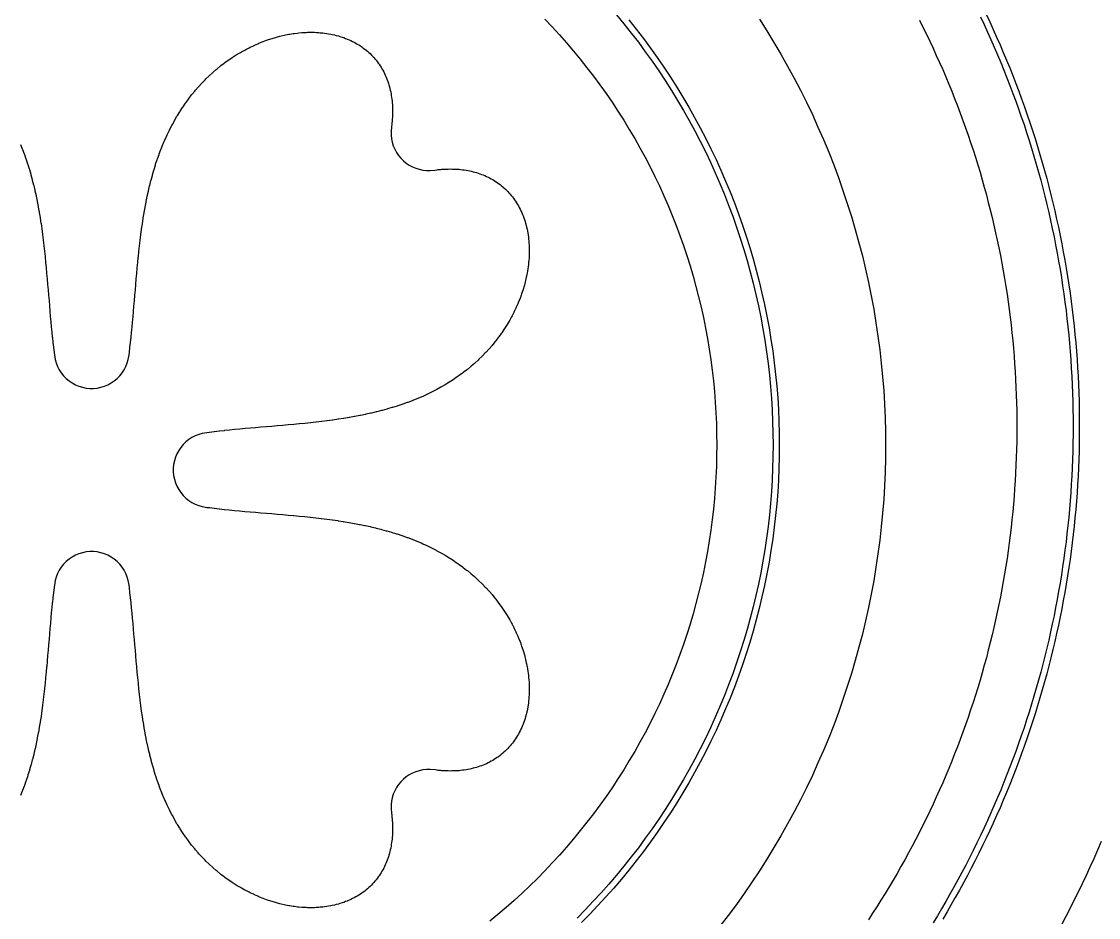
# Model space of a CAD drawing. Header units: metres. Extents: x 10 to 1210, y 10 to 2773.
# Drawn here: x 443.8 to 616.1, y 1303.5 to 1446.7 of the extents above; entities that cross this region are included whole.
import ezdxf

# ---------------------------------------------------------------- set-up
doc = ezdxf.new("R2010")
doc.units = ezdxf.units.M
for name, color, linetype in [('ACIKLIK', 5, 'Continuous'), ('CAM_SABLON', 4, 'Continuous'), ('DIS_KENAR_V91_Z3', 1, 'Continuous'), ('LAMBA_T4_Z4', 3, 'Continuous')]:
    doc.layers.add(name, color=color, linetype=linetype)

msp = doc.modelspace()

# ---------------------------------------------------------------- linework, layer by layer
at = {"layer": 'ACIKLIK'}
for points in [[(527.49, 1447.08), (528.67, 1445.84), (529.83, 1444.57), (530.96, 1443.29), (532.07, 1441.99), (533.16, 1440.67), (534.22, 1439.33), (535.27, 1437.98), (536.28, 1436.6), (537.28, 1435.21), (538.24, 1433.8), (539.19, 1432.37), (540.11, 1430.93), (541, 1429.47), (541.87, 1428), (542.71, 1426.51), (543.53, 1425.01), (544.32, 1423.49), (545.08, 1421.96), (545.82, 1420.42), (546.53, 1418.86), (547.21, 1417.29), (547.86, 1415.71), (548.49, 1414.12), (549.09, 1412.52), (549.66, 1410.91), (550.2, 1409.28), (550.72, 1407.65), (551.2, 1406.01), (551.66, 1404.36), (552.09, 1402.71), (552.49, 1401.04), (552.86, 1399.38), (553.2, 1397.7), (553.51, 1396.02), (553.79, 1394.33), (554.05, 1392.64), (554.27, 1390.94), (554.46, 1389.24), (554.63, 1387.54), (554.76, 1385.84), (554.86, 1384.13), (554.94, 1382.42), (554.98, 1380.71), (555, 1379), (555, 1379), (554.98, 1377.29), (554.94, 1375.58), (554.86, 1373.87), (554.76, 1372.16), (554.63, 1370.46), (554.46, 1368.76), (554.27, 1367.06), (554.05, 1365.36), (553.79, 1363.67), (553.51, 1361.98), (553.2, 1360.3), (552.86, 1358.62), (552.49, 1356.96), (552.09, 1355.29), (551.66, 1353.64), (551.2, 1351.99), (550.72, 1350.35), (550.2, 1348.72), (549.66, 1347.09), (549.09, 1345.48), (548.49, 1343.88), (547.86, 1342.29), (547.21, 1340.71), (546.53, 1339.14), (545.82, 1337.58), (545.08, 1336.04), (544.32, 1334.51), (543.53, 1332.99), (542.71, 1331.49), (541.87, 1330), (541, 1328.53), (540.11, 1327.07), (539.19, 1325.63), (538.24, 1324.2), (537.28, 1322.79), (536.28, 1321.4), (535.27, 1320.02), (534.22, 1318.67), (533.16, 1317.33), (532.07, 1316.01), (530.96, 1314.71), (529.83, 1313.43), (528.67, 1312.16), (527.49, 1310.92), (526.3, 1309.7), (525.08, 1308.51), (523.84, 1307.33), (522.57, 1306.17), (521.29, 1305.04), (519.99, 1303.93), (518.67, 1302.84)], [(587.41, 1446.92), (587.98, 1445.81), (588.53, 1444.69), (589.07, 1443.56), (589.6, 1442.43), (590.12, 1441.3), (590.64, 1440.16), (591.14, 1439.02), (591.63, 1437.87), (592.11, 1436.72), (592.59, 1435.57), (593.05, 1434.41), (593.5, 1433.25), (593.94, 1432.08), (594.38, 1430.91), (594.8, 1429.73), (595.21, 1428.56), (595.61, 1427.37), (596, 1426.19), (596.38, 1425), (596.75, 1423.81), (597.11, 1422.61), (597.46, 1421.42), (597.8, 1420.22), (598.13, 1419.01), (598.44, 1417.8), (598.75, 1416.59), (599.05, 1415.38), (599.33, 1414.17), (599.61, 1412.95), (599.87, 1411.73), (600.13, 1410.51), (600.37, 1409.29), (600.61, 1408.06), (600.83, 1406.83), (601.04, 1405.6), (601.24, 1404.37), (601.43, 1403.14), (601.61, 1401.9), (601.78, 1400.67), (601.93, 1399.43), (602.08, 1398.19), (602.22, 1396.95), (602.34, 1395.71), (602.46, 1394.46), (602.56, 1393.22), (602.65, 1391.98), (602.73, 1390.73), (602.8, 1389.48), (602.86, 1388.24), (602.91, 1386.99), (602.95, 1385.74), (602.98, 1384.5), (602.99, 1383.25), (603, 1382), (603, 1382), (602.99, 1380.75), (602.98, 1379.5), (602.95, 1378.26), (602.91, 1377.01), (602.86, 1375.76), (602.8, 1374.52), (602.73, 1373.27), (602.65, 1372.02), (602.56, 1370.78), (602.46, 1369.54), (602.34, 1368.29), (602.22, 1367.05), (602.08, 1365.81), (601.93, 1364.57), (601.78, 1363.33), (601.61, 1362.1), (601.43, 1360.86), (601.24, 1359.63), (601.04, 1358.4), (600.83, 1357.17), (600.61, 1355.94), (600.37, 1354.71), (600.13, 1353.49), (599.87, 1352.27), (599.61, 1351.05), (599.33, 1349.83), (599.05, 1348.62), (598.75, 1347.41), (598.44, 1346.2), (598.13, 1344.99), (597.8, 1343.78), (597.46, 1342.58), (597.11, 1341.39), (596.75, 1340.19), (596.38, 1339), (596, 1337.81), (595.61, 1336.63), (595.21, 1335.44), (594.8, 1334.27), (594.38, 1333.09), (593.94, 1331.92), (593.5, 1330.75), (593.05, 1329.59), (592.59, 1328.43), (592.11, 1327.28), (591.63, 1326.13), (591.14, 1324.98), (590.64, 1323.84), (590.12, 1322.7), (589.6, 1321.57), (589.07, 1320.44), (588.53, 1319.31), (587.98, 1318.19), (587.41, 1317.08), (586.84, 1315.97), (586.26, 1314.87), (585.67, 1313.77), (585.07, 1312.67), (584.46, 1311.58), (583.84, 1310.5), (583.21, 1309.42), (582.57, 1308.35), (581.93, 1307.28), (581.27, 1306.22), (580.6, 1305.17), (579.93, 1304.12), (579.25, 1303.07)]]:
    msp.add_lwpolyline(points, dxfattribs=at)
at = {"layer": 'CAM_SABLON'}
for points in [[(538.97, 1447.78), (540.15, 1446.34), (541.32, 1444.88), (542.45, 1443.39), (543.56, 1441.89), (544.65, 1440.37), (545.71, 1438.83), (546.74, 1437.28), (547.74, 1435.7), (548.72, 1434.11), (549.66, 1432.5), (550.58, 1430.87), (551.47, 1429.23), (552.34, 1427.58), (553.17, 1425.91), (553.97, 1424.22), (554.75, 1422.52), (555.49, 1420.81), (556.21, 1419.08), (556.89, 1417.35), (557.55, 1415.6), (558.17, 1413.84), (558.76, 1412.06), (559.32, 1410.28), (559.85, 1408.49), (560.35, 1406.69), (560.82, 1404.89), (561.26, 1403.07), (561.66, 1401.25), (562.03, 1399.42), (562.37, 1397.58), (562.68, 1395.74), (562.96, 1393.89), (563.2, 1392.04), (563.41, 1390.18), (563.59, 1388.33), (563.74, 1386.46), (563.85, 1384.6), (563.93, 1382.73), (563.98, 1380.87), (564, 1379), (564, 1379), (563.98, 1377.13), (563.93, 1375.27), (563.85, 1373.4), (563.74, 1371.54), (563.59, 1369.67), (563.41, 1367.82), (563.2, 1365.96), (562.96, 1364.11), (562.68, 1362.26), (562.37, 1360.42), (562.03, 1358.58), (561.66, 1356.75), (561.26, 1354.93), (560.82, 1353.11), (560.35, 1351.31), (559.85, 1349.51), (559.32, 1347.72), (558.76, 1345.94), (558.17, 1344.16), (557.55, 1342.4), (556.89, 1340.65), (556.21, 1338.92), (555.49, 1337.19), (554.75, 1335.48), (553.97, 1333.78), (553.17, 1332.09), (552.34, 1330.42), (551.47, 1328.77), (550.58, 1327.13), (549.66, 1325.5), (548.72, 1323.89), (547.74, 1322.3), (546.74, 1320.72), (545.71, 1319.17), (544.65, 1317.63), (543.56, 1316.11), (542.45, 1314.61), (541.32, 1313.12), (540.15, 1311.66), (538.97, 1310.22), (537.75, 1308.8), (536.52, 1307.4), (535.25, 1306.03), (533.97, 1304.67), (532.66, 1303.34)], [(597.19, 1447.44), (597.76, 1446.24), (598.31, 1445.03), (598.86, 1443.82), (599.39, 1442.61), (599.92, 1441.39), (600.43, 1440.17), (600.93, 1438.94), (601.42, 1437.71), (601.9, 1436.47), (602.37, 1435.23), (602.83, 1433.99), (603.28, 1432.74), (603.72, 1431.49), (604.15, 1430.23), (604.56, 1428.97), (604.96, 1427.71), (605.36, 1426.44), (605.74, 1425.17), (606.11, 1423.9), (606.47, 1422.62), (606.82, 1421.34), (607.16, 1420.06), (607.48, 1418.77), (607.8, 1417.48), (608.1, 1416.19), (608.4, 1414.9), (608.68, 1413.6), (608.95, 1412.3), (609.21, 1411), (609.45, 1409.7), (609.69, 1408.39), (609.92, 1407.09), (610.13, 1405.78), (610.33, 1404.47), (610.52, 1403.15), (610.7, 1401.84), (610.87, 1400.52), (611.02, 1399.21), (611.17, 1397.89), (611.3, 1396.57), (611.42, 1395.25), (611.53, 1393.93), (611.63, 1392.6), (611.72, 1391.28), (611.79, 1389.96), (611.86, 1388.63), (611.91, 1387.3), (611.95, 1385.98), (611.98, 1384.65), (611.99, 1383.33), (612, 1382), (612, 1382), (611.99, 1380.67), (611.98, 1379.35), (611.95, 1378.02), (611.91, 1376.7), (611.86, 1375.37), (611.79, 1374.04), (611.72, 1372.72), (611.63, 1371.4), (611.53, 1370.07), (611.42, 1368.75), (611.3, 1367.43), (611.17, 1366.11), (611.02, 1364.79), (610.87, 1363.48), (610.7, 1362.16), (610.52, 1360.85), (610.33, 1359.53), (610.13, 1358.22), (609.92, 1356.91), (609.69, 1355.61), (609.45, 1354.3), (609.21, 1353), (608.95, 1351.7), (608.68, 1350.4), (608.4, 1349.1), (608.1, 1347.81), (607.8, 1346.52), (607.48, 1345.23), (607.16, 1343.94), (606.82, 1342.66), (606.47, 1341.38), (606.11, 1340.1), (605.74, 1338.83), (605.36, 1337.56), (604.96, 1336.29), (604.56, 1335.03), (604.15, 1333.77), (603.72, 1332.51), (603.28, 1331.26), (602.83, 1330.01), (602.37, 1328.77), (601.9, 1327.53), (601.42, 1326.29), (600.93, 1325.06), (600.43, 1323.83), (599.92, 1322.61), (599.39, 1321.39), (598.86, 1320.18), (598.31, 1318.97), (597.76, 1317.76), (597.19, 1316.56), (596.62, 1315.37), (596.03, 1314.18), (595.43, 1312.99), (594.83, 1311.81), (594.21, 1310.64), (593.58, 1309.47), (592.94, 1308.31), (592.29, 1307.15), (591.64, 1306), (590.97, 1304.85), (590.29, 1303.71), (589.6, 1302.58)]]:
    msp.add_lwpolyline(points, dxfattribs=at)
at = {"layer": 'DIS_KENAR_V91_Z3'}
for points in [[(561.83, 1447.08), (563.01, 1445.24), (564.15, 1443.38), (565.25, 1441.5), (566.33, 1439.6), (567.37, 1437.68), (568.38, 1435.75), (569.35, 1433.8), (570.29, 1431.83), (571.19, 1429.84), (572.06, 1427.84), (572.9, 1425.83), (573.7, 1423.8), (574.46, 1421.75), (575.19, 1419.7), (575.88, 1417.63), (576.54, 1415.55), (577.16, 1413.45), (577.74, 1411.35), (578.29, 1409.24), (578.8, 1407.12), (579.27, 1404.99), (579.7, 1402.85), (580.1, 1400.71), (580.46, 1398.55), (580.78, 1396.4), (581.07, 1394.23), (581.32, 1392.07), (581.52, 1389.89), (581.7, 1387.72), (581.83, 1385.54), (581.92, 1383.36), (581.98, 1381.18), (582, 1379), (582, 1379), (581.98, 1376.82), (581.92, 1374.64), (581.83, 1372.46), (581.7, 1370.28), (581.52, 1368.11), (581.32, 1365.93), (581.07, 1363.77), (580.78, 1361.6), (580.46, 1359.45), (580.1, 1357.29), (579.7, 1355.15), (579.27, 1353.01), (578.8, 1350.88), (578.29, 1348.76), (577.74, 1346.65), (577.16, 1344.55), (576.54, 1342.45), (575.88, 1340.37), (575.19, 1338.3), (574.46, 1336.25), (573.7, 1334.2), (572.9, 1332.17), (572.06, 1330.16), (571.19, 1328.16), (570.29, 1326.17), (569.35, 1324.2), (568.38, 1322.25), (567.37, 1320.32), (566.33, 1318.4), (565.25, 1316.5), (564.15, 1314.62), (563.01, 1312.76), (561.83, 1310.92), (560.63, 1309.1), (559.39, 1307.3), (558.13, 1305.53), (556.83, 1303.77), (555.5, 1302.04)], [(443.61, 1427.04), (443.88, 1426.37), (443.93, 1426.25), (444.19, 1425.56), (444.23, 1425.45), (444.48, 1424.75), (444.52, 1424.64), (444.74, 1423.97), (444.77, 1423.87), (445, 1423.14), (445.03, 1423.03), (445.24, 1422.3), (445.27, 1422.2), (445.48, 1421.45), (445.5, 1421.35), (445.69, 1420.6), (445.72, 1420.5), (445.9, 1419.74), (445.92, 1419.65), (446.09, 1418.87), (446.11, 1418.79), (446.27, 1418), (446.29, 1417.92), (446.44, 1417.12), (446.45, 1417.05), (446.6, 1416.24), (446.61, 1416.17), (446.74, 1415.36), (446.75, 1415.29), (446.88, 1414.47), (446.89, 1414.41), (447.01, 1413.58), (447.02, 1413.53), (447.13, 1412.69), (447.14, 1412.64), (447.24, 1411.8), (447.25, 1411.76), (447.35, 1410.91), (447.35, 1410.87), (447.45, 1410.02), (447.45, 1409.98), (447.54, 1409.13), (447.54, 1409.09), (447.63, 1408.24), (447.63, 1408.21), (447.71, 1407.35), (447.71, 1407.32), (447.79, 1406.46), (447.79, 1406.44), (447.87, 1405.57), (447.87, 1405.56), (447.95, 1404.69), (447.95, 1404.68), (448.02, 1403.82), (448.09, 1402.94), (448.17, 1402.08), (448.24, 1401.23), (448.31, 1400.38), (448.38, 1399.54), (448.46, 1398.7), (448.54, 1397.87), (448.62, 1397.05), (448.7, 1396.23), (448.71, 1396.19), (448.79, 1395.43), (448.8, 1395.38), (448.88, 1394.64), (448.89, 1394.58), (448.98, 1393.85), (448.98, 1393.79), (449.03, 1393.43), (449.16, 1392.69), (449.32, 1392.12), (449.54, 1391.56), (449.82, 1391.03), (450.14, 1390.53), (450.51, 1390.07), (450.93, 1389.64), (451.39, 1389.26), (451.88, 1388.92), (452.4, 1388.64), (452.95, 1388.41), (453.52, 1388.23), (454.11, 1388.11), (454.7, 1388.05), (455.3, 1388.05), (455.89, 1388.11), (456.48, 1388.23), (457.05, 1388.41), (457.6, 1388.64), (458.12, 1388.92), (458.61, 1389.26), (459.07, 1389.64), (459.49, 1390.07), (459.86, 1390.53), (460.18, 1391.03), (460.46, 1391.56), (460.68, 1392.12), (460.84, 1392.69), (460.97, 1393.43), (461.02, 1393.79), (461.02, 1393.85), (461.11, 1394.58), (461.12, 1394.64), (461.2, 1395.38), (461.21, 1395.43), (461.29, 1396.19), (461.3, 1396.23), (461.38, 1397), (461.46, 1397.83), (461.54, 1398.66), (461.61, 1399.5), (461.69, 1400.35), (461.76, 1401.21), (461.83, 1402.07), (461.91, 1402.94), (461.98, 1403.81), (462.05, 1404.68), (462.05, 1404.68), (462.13, 1405.55), (462.13, 1405.56), (462.2, 1406.42), (462.21, 1406.44), (462.28, 1407.3), (462.29, 1407.32), (462.37, 1408.18), (462.37, 1408.21), (462.45, 1409.06), (462.46, 1409.1), (462.55, 1409.95), (462.55, 1409.98), (462.64, 1410.83), (462.65, 1410.87), (462.75, 1411.71), (462.75, 1411.76), (462.86, 1412.6), (462.86, 1412.65), (462.98, 1413.48), (462.98, 1413.53), (463.1, 1414.36), (463.11, 1414.42), (463.24, 1415.23), (463.25, 1415.3), (463.38, 1416.11), (463.39, 1416.18), (463.53, 1416.98), (463.55, 1417.05), (463.7, 1417.85), (463.71, 1417.93), (463.87, 1418.71), (463.89, 1418.79), (464.06, 1419.57), (464.08, 1419.66), (464.26, 1420.42), (464.28, 1420.51), (464.47, 1421.27), (464.5, 1421.36), (464.7, 1422.11), (464.73, 1422.21), (464.94, 1422.94), (464.97, 1423.05), (465.2, 1423.77), (465.23, 1423.88), (465.48, 1424.63), (465.52, 1424.75), (465.77, 1425.45), (465.81, 1425.56), (466.07, 1426.25), (466.12, 1426.37), (466.39, 1427.04), (466.44, 1427.16), (466.72, 1427.82), (466.78, 1427.95), (467.07, 1428.59), (467.13, 1428.72), (467.44, 1429.35), (467.51, 1429.48), (467.83, 1430.1), (467.9, 1430.23), (468.23, 1430.84), (468.3, 1430.97), (468.64, 1431.56), (468.72, 1431.69), (469.08, 1432.27), (469.16, 1432.4), (469.53, 1432.97), (469.62, 1433.1), (470, 1433.65), (470.09, 1433.78), (470.48, 1434.31), (470.58, 1434.45), (470.99, 1434.97), (471.09, 1435.1), (471.5, 1435.6), (471.61, 1435.73), (472.04, 1436.22), (472.15, 1436.35), (472.59, 1436.82), (472.7, 1436.94), (473.15, 1437.4), (473.27, 1437.53), (473.73, 1437.97), (473.85, 1438.09), (474.32, 1438.52), (474.45, 1438.63), (474.93, 1439.04), (475.06, 1439.16), (475.54, 1439.55), (475.68, 1439.66), (476.18, 1440.04), (476.32, 1440.14), (476.82, 1440.51), (476.96, 1440.61), (477.47, 1440.95), (477.62, 1441.05), (478.13, 1441.38), (478.29, 1441.47), (478.8, 1441.78), (478.96, 1441.87), (479.48, 1442.16), (479.64, 1442.25), (480.17, 1442.52), (480.34, 1442.6), (480.87, 1442.85), (481.03, 1442.93), (481.56, 1443.17), (481.73, 1443.24), (482.27, 1443.45), (482.44, 1443.52), (482.97, 1443.72), (483.15, 1443.78), (483.68, 1443.96), (483.87, 1444.02), (484.39, 1444.17), (484.58, 1444.23), (485.1, 1444.36), (485.29, 1444.41), (485.81, 1444.53), (486.01, 1444.57), (486.52, 1444.67), (486.72, 1444.71), (487.22, 1444.79), (487.43, 1444.82), (487.92, 1444.88), (488.13, 1444.9), (488.62, 1444.94), (488.83, 1444.96), (489.31, 1444.98), (489.53, 1444.99), (489.99, 1445), (490.21, 1445), (490.66, 1444.99), (490.89, 1444.98), (491.32, 1444.95), (491.56, 1444.93), (491.98, 1444.89), (492.22, 1444.86), (492.62, 1444.81), (492.86, 1444.77), (493.25, 1444.7), (493.49, 1444.65), (493.86, 1444.57), (494.11, 1444.5), (494.46, 1444.41), (494.72, 1444.33), (495.05, 1444.23), (495.31, 1444.14), (495.62, 1444.02), (495.88, 1443.92), (496.17, 1443.79), (496.43, 1443.67), (496.71, 1443.54), (496.97, 1443.41), (497.23, 1443.27), (497.48, 1443.12), (497.73, 1442.97), (497.98, 1442.81), (498.21, 1442.65), (498.45, 1442.48), (498.67, 1442.32), (498.91, 1442.13), (499.11, 1441.96), (499.34, 1441.75), (499.53, 1441.58), (499.75, 1441.36), (499.92, 1441.18), (500.13, 1440.95), (500.3, 1440.76), (500.5, 1440.52), (500.65, 1440.33), (500.84, 1440.08), (500.98, 1439.87), (501.15, 1439.62), (501.29, 1439.4), (501.44, 1439.15), (501.57, 1438.92), (501.71, 1438.66), (501.83, 1438.42), (501.96, 1438.15), (502.07, 1437.9), (502.18, 1437.64), (502.28, 1437.37), (502.37, 1437.11), (502.47, 1436.83), (502.55, 1436.58), (502.63, 1436.28), (502.7, 1436.03), (502.77, 1435.72), (502.83, 1435.48), (502.89, 1435.16), (502.93, 1434.91), (502.98, 1434.58), (503.01, 1434.34), (503.05, 1434), (503.08, 1433.77), (503.1, 1433.41), (503.11, 1433.19), (503.13, 1432.82), (503.13, 1432.61), (503.14, 1432.22), (503.13, 1432.02), (503.12, 1431.63), (503.11, 1431.43), (503.09, 1431.03), (503.07, 1430.85), (503.03, 1430.44), (503.01, 1430.26), (502.97, 1429.94), (502.9, 1429.13), (502.9, 1428.55), (502.96, 1427.97), (503.08, 1427.4), (503.25, 1426.85), (503.48, 1426.31), (503.75, 1425.79), (504.08, 1425.31), (504.45, 1424.86), (504.86, 1424.45), (505.31, 1424.08), (505.79, 1423.75), (506.31, 1423.48), (506.85, 1423.25), (507.4, 1423.08), (507.97, 1422.96), (508.55, 1422.9), (509.14, 1422.9), (509.89, 1422.97), (510.26, 1423.01), (510.44, 1423.03), (510.85, 1423.07), (511.03, 1423.09), (511.43, 1423.11), (511.63, 1423.12), (512.02, 1423.13), (512.22, 1423.14), (512.61, 1423.13), (512.82, 1423.13), (513.19, 1423.11), (513.41, 1423.1), (513.77, 1423.08), (514, 1423.05), (514.34, 1423.01), (514.58, 1422.98), (514.91, 1422.93), (515.16, 1422.89), (515.48, 1422.83), (515.72, 1422.77), (516.03, 1422.7), (516.28, 1422.63), (516.58, 1422.55), (516.83, 1422.47), (517.11, 1422.37), (517.37, 1422.28), (517.64, 1422.18), (517.9, 1422.07), (518.15, 1421.96), (518.42, 1421.83), (518.66, 1421.71), (518.92, 1421.57), (519.15, 1421.44), (519.4, 1421.29), (519.62, 1421.15), (519.87, 1420.98), (520.08, 1420.84), (520.33, 1420.65), (520.52, 1420.5), (520.76, 1420.3), (520.95, 1420.13), (521.18, 1419.92), (521.36, 1419.75), (521.58, 1419.53), (521.75, 1419.34), (521.96, 1419.11), (522.13, 1418.91), (522.32, 1418.67), (522.48, 1418.45), (522.65, 1418.21), (522.81, 1417.98), (522.97, 1417.73), (523.12, 1417.48), (523.27, 1417.23), (523.41, 1416.97), (523.54, 1416.71), (523.67, 1416.43), (523.79, 1416.17), (523.92, 1415.88), (524.02, 1415.62), (524.14, 1415.31), (524.23, 1415.05), (524.33, 1414.72), (524.41, 1414.46), (524.5, 1414.11), (524.57, 1413.86), (524.65, 1413.49), (524.7, 1413.25), (524.77, 1412.86), (524.81, 1412.62), (524.86, 1412.22), (524.89, 1411.98), (524.93, 1411.56), (524.95, 1411.32), (524.98, 1410.89), (524.99, 1410.66), (525, 1410.21), (525, 1409.99), (524.99, 1409.53), (524.98, 1409.31), (524.96, 1408.83), (524.94, 1408.62), (524.9, 1408.13), (524.88, 1407.92), (524.82, 1407.43), (524.79, 1407.22), (524.71, 1406.72), (524.67, 1406.52), (524.57, 1406.01), (524.53, 1405.81), (524.41, 1405.29), (524.36, 1405.1), (524.23, 1404.58), (524.17, 1404.39), (524.02, 1403.87), (523.96, 1403.68), (523.78, 1403.15), (523.72, 1402.97), (523.52, 1402.44), (523.45, 1402.27), (523.24, 1401.73), (523.17, 1401.56), (522.93, 1401.03), (522.85, 1400.87), (522.6, 1400.34), (522.52, 1400.17), (522.25, 1399.64), (522.16, 1399.48), (521.87, 1398.96), (521.78, 1398.8), (521.47, 1398.29), (521.38, 1398.13), (521.05, 1397.62), (520.95, 1397.47), (520.61, 1396.96), (520.51, 1396.82), (520.14, 1396.32), (520.04, 1396.18), (519.66, 1395.68), (519.55, 1395.54), (519.16, 1395.06), (519.04, 1394.93), (518.63, 1394.45), (518.52, 1394.32), (518.09, 1393.85), (517.97, 1393.73), (517.53, 1393.27), (517.4, 1393.15), (516.94, 1392.7), (516.82, 1392.59), (516.35, 1392.15), (516.22, 1392.04), (515.73, 1391.61), (515.6, 1391.5), (515.1, 1391.09), (514.97, 1390.99), (514.45, 1390.58), (514.31, 1390.48), (513.78, 1390.09), (513.65, 1390), (513.1, 1389.62), (512.97, 1389.53), (512.4, 1389.16), (512.27, 1389.08), (511.69, 1388.72), (511.56, 1388.64), (510.97, 1388.3), (510.84, 1388.23), (510.23, 1387.9), (510.1, 1387.83), (509.48, 1387.51), (509.35, 1387.44), (508.72, 1387.13), (508.59, 1387.07), (507.95, 1386.78), (507.82, 1386.72), (507.16, 1386.44), (507.04, 1386.39), (506.37, 1386.12), (506.25, 1386.07), (505.56, 1385.81), (505.45, 1385.77), (504.75, 1385.52), (504.64, 1385.48), (503.97, 1385.26), (503.87, 1385.23), (503.14, 1385), (503.03, 1384.97), (502.3, 1384.76), (502.2, 1384.73), (501.45, 1384.52), (501.35, 1384.5), (500.6, 1384.31), (500.5, 1384.28), (499.74, 1384.1), (499.65, 1384.08), (498.87, 1383.91), (498.79, 1383.89), (498, 1383.73), (497.92, 1383.71), (497.12, 1383.56), (497.05, 1383.55), (496.24, 1383.4), (496.17, 1383.39), (495.36, 1383.26), (495.29, 1383.25), (494.47, 1383.12), (494.41, 1383.11), (493.58, 1382.99), (493.53, 1382.98), (492.69, 1382.87), (492.64, 1382.86), (491.8, 1382.76), (491.76, 1382.75), (490.91, 1382.65), (490.87, 1382.65), (490.02, 1382.55), (489.98, 1382.55), (489.13, 1382.46), (489.09, 1382.46), (488.24, 1382.37), (488.21, 1382.37), (487.35, 1382.29), (487.32, 1382.29), (486.46, 1382.21), (486.44, 1382.21), (485.57, 1382.13), (485.56, 1382.13), (484.69, 1382.05), (484.68, 1382.05), (483.82, 1381.98), (482.94, 1381.91), (482.08, 1381.83), (481.23, 1381.76), (480.38, 1381.69), (479.54, 1381.62), (478.7, 1381.54), (477.87, 1381.46), (477.05, 1381.38), (476.23, 1381.3), (476.19, 1381.29), (475.43, 1381.21), (475.38, 1381.2), (474.64, 1381.12), (474.58, 1381.11), (473.85, 1381.02), (473.79, 1381.02), (473.43, 1380.97), (472.69, 1380.84), (472.12, 1380.68), (471.56, 1380.46), (471.03, 1380.18), (470.53, 1379.86), (470.07, 1379.49), (469.64, 1379.07), (469.26, 1378.61), (468.92, 1378.12), (468.64, 1377.6), (468.41, 1377.05), (468.23, 1376.48), (468.11, 1375.89), (468.05, 1375.3), (468.05, 1374.7), (468.11, 1374.11), (468.23, 1373.52), (468.41, 1372.95), (468.64, 1372.4), (468.92, 1371.88), (469.26, 1371.39), (469.64, 1370.93), (470.07, 1370.51), (470.53, 1370.14), (471.03, 1369.82), (471.56, 1369.54), (472.12, 1369.32), (472.69, 1369.16), (473.43, 1369.03), (473.79, 1368.98), (473.85, 1368.98), (474.58, 1368.89), (474.64, 1368.88), (475.38, 1368.8), (475.43, 1368.79), (476.19, 1368.71), (476.23, 1368.7), (477, 1368.62), (477.83, 1368.54), (478.66, 1368.46), (479.5, 1368.39), (480.35, 1368.31), (481.21, 1368.24), (482.07, 1368.17), (482.94, 1368.09), (483.81, 1368.02), (484.68, 1367.95), (484.68, 1367.95), (485.55, 1367.87), (485.56, 1367.87), (486.42, 1367.8), (486.44, 1367.79), (487.3, 1367.72), (487.32, 1367.71), (488.18, 1367.63), (488.21, 1367.63), (489.06, 1367.55), (489.1, 1367.54), (489.95, 1367.45), (489.98, 1367.45), (490.83, 1367.36), (490.87, 1367.35), (491.71, 1367.25), (491.76, 1367.25), (492.6, 1367.14), (492.65, 1367.14), (493.48, 1367.02), (493.53, 1367.02), (494.36, 1366.9), (494.42, 1366.89), (495.23, 1366.76), (495.3, 1366.75), (496.11, 1366.62), (496.18, 1366.61), (496.98, 1366.47), (497.05, 1366.45), (497.85, 1366.3), (497.93, 1366.29), (498.71, 1366.13), (498.79, 1366.11), (499.57, 1365.94), (499.66, 1365.92), (500.42, 1365.74), (500.51, 1365.72), (501.27, 1365.53), (501.36, 1365.5), (502.11, 1365.3), (502.21, 1365.27), (502.94, 1365.06), (503.05, 1365.03), (503.77, 1364.8), (503.88, 1364.77), (504.63, 1364.52), (504.75, 1364.48), (505.45, 1364.23), (505.56, 1364.19), (506.25, 1363.93), (506.37, 1363.88), (507.04, 1363.61), (507.16, 1363.56), (507.82, 1363.28), (507.95, 1363.22), (508.59, 1362.93), (508.72, 1362.87), (509.35, 1362.56), (509.48, 1362.49), (510.1, 1362.17), (510.23, 1362.1), (510.84, 1361.77), (510.97, 1361.7), (511.56, 1361.36), (511.69, 1361.28), (512.27, 1360.92), (512.4, 1360.84), (512.97, 1360.47), (513.1, 1360.38), (513.65, 1360), (513.78, 1359.91), (514.31, 1359.52), (514.45, 1359.42), (514.97, 1359.01), (515.1, 1358.91), (515.6, 1358.5), (515.73, 1358.39), (516.22, 1357.96), (516.35, 1357.85), (516.82, 1357.41), (516.94, 1357.3), (517.4, 1356.85), (517.53, 1356.73), (517.97, 1356.27), (518.09, 1356.15), (518.52, 1355.68), (518.63, 1355.55), (519.04, 1355.07), (519.16, 1354.94), (519.55, 1354.46), (519.66, 1354.32), (520.04, 1353.82), (520.14, 1353.68), (520.51, 1353.18), (520.61, 1353.04), (520.95, 1352.53), (521.05, 1352.38), (521.38, 1351.87), (521.47, 1351.71), (521.78, 1351.2), (521.87, 1351.04), (522.16, 1350.52), (522.25, 1350.36), (522.52, 1349.83), (522.6, 1349.66), (522.85, 1349.13), (522.93, 1348.97), (523.17, 1348.44), (523.24, 1348.27), (523.45, 1347.73), (523.52, 1347.56), (523.72, 1347.03), (523.78, 1346.85), (523.96, 1346.32), (524.02, 1346.13), (524.17, 1345.61), (524.23, 1345.42), (524.36, 1344.9), (524.41, 1344.71), (524.53, 1344.19), (524.57, 1343.99), (524.67, 1343.48), (524.71, 1343.28), (524.79, 1342.78), (524.82, 1342.57), (524.88, 1342.08), (524.9, 1341.87), (524.94, 1341.38), (524.96, 1341.17), (524.98, 1340.69), (524.99, 1340.47), (525, 1340.01), (525, 1339.79), (524.99, 1339.34), (524.98, 1339.11), (524.95, 1338.68), (524.93, 1338.44), (524.89, 1338.02), (524.86, 1337.78), (524.81, 1337.38), (524.77, 1337.14), (524.7, 1336.75), (524.65, 1336.51), (524.57, 1336.14), (524.5, 1335.89), (524.41, 1335.54), (524.33, 1335.28), (524.23, 1334.95), (524.14, 1334.69), (524.02, 1334.38), (523.92, 1334.12), (523.79, 1333.83), (523.67, 1333.57), (523.54, 1333.29), (523.41, 1333.03), (523.27, 1332.77), (523.12, 1332.52), (522.97, 1332.27), (522.81, 1332.02), (522.65, 1331.79), (522.48, 1331.55), (522.32, 1331.33), (522.13, 1331.09), (521.96, 1330.89), (521.75, 1330.66), (521.58, 1330.47), (521.36, 1330.25), (521.18, 1330.08), (520.95, 1329.87), (520.76, 1329.7), (520.52, 1329.5), (520.33, 1329.35), (520.08, 1329.16), (519.87, 1329.02), (519.62, 1328.85), (519.4, 1328.71), (519.15, 1328.56), (518.92, 1328.43), (518.66, 1328.29), (518.42, 1328.17), (518.15, 1328.04), (517.9, 1327.93), (517.64, 1327.82), (517.37, 1327.72), (517.11, 1327.63), (516.83, 1327.53), (516.58, 1327.45), (516.28, 1327.37), (516.03, 1327.3), (515.72, 1327.23), (515.48, 1327.17), (515.16, 1327.11), (514.91, 1327.07), (514.58, 1327.02), (514.34, 1326.99), (514, 1326.95), (513.77, 1326.92), (513.41, 1326.9), (513.19, 1326.89), (512.82, 1326.87), (512.61, 1326.87), (512.22, 1326.86), (512.02, 1326.87), (511.63, 1326.88), (511.43, 1326.89), (511.03, 1326.91), (510.85, 1326.93), (510.44, 1326.97), (510.26, 1326.99), (509.94, 1327.03), (509.13, 1327.1), (508.55, 1327.1), (507.97, 1327.04), (507.4, 1326.92), (506.85, 1326.75), (506.31, 1326.52), (505.79, 1326.25), (505.31, 1325.92), (504.86, 1325.55), (504.45, 1325.14), (504.08, 1324.69), (503.75, 1324.21), (503.48, 1323.69), (503.25, 1323.15), (503.08, 1322.6), (502.96, 1322.03), (502.9, 1321.45), (502.9, 1320.86), (502.97, 1320.11), (503.01, 1319.74), (503.03, 1319.56), (503.07, 1319.15), (503.09, 1318.97), (503.11, 1318.57), (503.12, 1318.37), (503.13, 1317.98), (503.14, 1317.78), (503.13, 1317.39), (503.13, 1317.18), (503.11, 1316.81), (503.1, 1316.59), (503.08, 1316.23), (503.05, 1316), (503.01, 1315.66), (502.98, 1315.42), (502.93, 1315.09), (502.89, 1314.84), (502.83, 1314.52), (502.77, 1314.28), (502.7, 1313.97), (502.63, 1313.72), (502.55, 1313.42), (502.47, 1313.17), (502.37, 1312.89), (502.28, 1312.63), (502.18, 1312.36), (502.07, 1312.1), (501.96, 1311.85), (501.83, 1311.58), (501.71, 1311.34), (501.57, 1311.08), (501.44, 1310.85), (501.29, 1310.6), (501.15, 1310.38), (500.98, 1310.13), (500.84, 1309.92), (500.65, 1309.67), (500.5, 1309.48), (500.3, 1309.24), (500.13, 1309.05), (499.92, 1308.82), (499.75, 1308.64), (499.53, 1308.42), (499.34, 1308.25), (499.11, 1308.04), (498.91, 1307.87), (498.67, 1307.68), (498.45, 1307.52), (498.21, 1307.35), (497.98, 1307.19), (497.73, 1307.03), (497.48, 1306.88), (497.23, 1306.73), (496.97, 1306.59), (496.71, 1306.46), (496.43, 1306.33), (496.17, 1306.21), (495.88, 1306.08), (495.62, 1305.98), (495.31, 1305.86), (495.05, 1305.77), (494.72, 1305.67), (494.46, 1305.59), (494.11, 1305.5), (493.86, 1305.43), (493.49, 1305.35), (493.25, 1305.3), (492.86, 1305.23), (492.62, 1305.19), (492.22, 1305.14), (491.98, 1305.11), (491.56, 1305.07), (491.32, 1305.05), (490.89, 1305.02), (490.66, 1305.01), (490.21, 1305), (489.99, 1305), (489.53, 1305.01), (489.31, 1305.02), (488.83, 1305.04), (488.62, 1305.06), (488.13, 1305.1), (487.92, 1305.12), (487.43, 1305.18), (487.22, 1305.21), (486.72, 1305.29), (486.52, 1305.33), (486.01, 1305.43), (485.81, 1305.47), (485.29, 1305.59), (485.1, 1305.64), (484.58, 1305.77), (484.39, 1305.83), (483.87, 1305.98), (483.68, 1306.04), (483.15, 1306.22), (482.97, 1306.28), (482.44, 1306.48), (482.27, 1306.55), (481.73, 1306.76), (481.56, 1306.83), (481.03, 1307.07), (480.87, 1307.15), (480.34, 1307.4), (480.17, 1307.48), (479.64, 1307.75), (479.48, 1307.84), (478.96, 1308.13), (478.8, 1308.22), (478.29, 1308.53), (478.13, 1308.62), (477.62, 1308.95), (477.47, 1309.05), (476.96, 1309.39), (476.82, 1309.49), (476.32, 1309.86), (476.18, 1309.96), (475.68, 1310.34), (475.54, 1310.45), (475.06, 1310.84), (474.93, 1310.96), (474.45, 1311.37), (474.32, 1311.48), (473.85, 1311.91), (473.73, 1312.03), (473.27, 1312.47), (473.15, 1312.6), (472.7, 1313.06), (472.59, 1313.18), (472.15, 1313.65), (472.04, 1313.78), (471.61, 1314.27), (471.5, 1314.4), (471.09, 1314.9), (470.99, 1315.03), (470.58, 1315.55), (470.48, 1315.69), (470.09, 1316.22), (470, 1316.35), (469.62, 1316.9), (469.53, 1317.03), (469.16, 1317.6), (469.08, 1317.73), (468.72, 1318.31), (468.64, 1318.44), (468.3, 1319.03), (468.23, 1319.16), (467.9, 1319.77), (467.83, 1319.9), (467.51, 1320.52), (467.44, 1320.65), (467.13, 1321.28), (467.07, 1321.41), (466.78, 1322.05), (466.72, 1322.18), (466.44, 1322.84), (466.39, 1322.96), (466.12, 1323.63), (466.07, 1323.75), (465.81, 1324.44), (465.77, 1324.55), (465.52, 1325.25), (465.48, 1325.36), (465.26, 1326.03), (465.23, 1326.13), (465, 1326.86), (464.97, 1326.97), (464.76, 1327.7), (464.73, 1327.8), (464.52, 1328.55), (464.5, 1328.65), (464.31, 1329.4), (464.28, 1329.5), (464.1, 1330.26), (464.08, 1330.35), (463.91, 1331.13), (463.89, 1331.21), (463.73, 1332), (463.71, 1332.08), (463.56, 1332.88), (463.55, 1332.95), (463.4, 1333.76), (463.39, 1333.83), (463.26, 1334.64), (463.25, 1334.71), (463.12, 1335.53), (463.11, 1335.59), (462.99, 1336.42), (462.98, 1336.47), (462.87, 1337.31), (462.86, 1337.36), (462.76, 1338.2), (462.75, 1338.24), (462.65, 1339.09), (462.65, 1339.13), (462.55, 1339.98), (462.55, 1340.02), (462.46, 1340.87), (462.46, 1340.91), (462.37, 1341.76), (462.37, 1341.79), (462.29, 1342.65), (462.29, 1342.68), (462.21, 1343.54), (462.21, 1343.56), (462.13, 1344.43), (462.13, 1344.44), (462.05, 1345.31), (462.05, 1345.32), (461.98, 1346.18), (461.91, 1347.06), (461.83, 1347.92), (461.76, 1348.77), (461.69, 1349.62), (461.62, 1350.46), (461.54, 1351.3), (461.46, 1352.13), (461.38, 1352.95), (461.3, 1353.77), (461.29, 1353.81), (461.21, 1354.57), (461.2, 1354.62), (461.12, 1355.36), (461.11, 1355.42), (461.02, 1356.15), (461.02, 1356.21), (460.97, 1356.57), (460.84, 1357.31), (460.68, 1357.88), (460.46, 1358.44), (460.18, 1358.97), (459.86, 1359.47), (459.49, 1359.93), (459.07, 1360.36), (458.61, 1360.74), (458.12, 1361.08), (457.6, 1361.36), (457.05, 1361.59), (456.48, 1361.77), (455.89, 1361.89), (455.3, 1361.95), (454.7, 1361.95), (454.11, 1361.89), (453.52, 1361.77), (452.95, 1361.59), (452.4, 1361.36), (451.88, 1361.08), (451.39, 1360.74), (450.93, 1360.36), (450.51, 1359.93), (450.14, 1359.47), (449.82, 1358.97), (449.54, 1358.44), (449.32, 1357.88), (449.16, 1357.31), (449.03, 1356.57), (448.98, 1356.21), (448.98, 1356.15), (448.89, 1355.42), (448.88, 1355.36), (448.8, 1354.62), (448.79, 1354.57), (448.71, 1353.81), (448.7, 1353.77), (448.62, 1353), (448.54, 1352.17), (448.46, 1351.34), (448.39, 1350.5), (448.31, 1349.65), (448.24, 1348.79), (448.17, 1347.93), (448.09, 1347.06), (448.02, 1346.19), (447.95, 1345.32), (447.95, 1345.32), (447.87, 1344.45), (447.87, 1344.44), (447.8, 1343.58), (447.79, 1343.56), (447.72, 1342.7), (447.71, 1342.68), (447.63, 1341.82), (447.63, 1341.79), (447.55, 1340.94), (447.54, 1340.9), (447.45, 1340.05), (447.45, 1340.02), (447.36, 1339.17), (447.35, 1339.13), (447.25, 1338.29), (447.25, 1338.24), (447.14, 1337.4), (447.14, 1337.35), (447.02, 1336.52), (447.02, 1336.47), (446.9, 1335.64), (446.89, 1335.58), (446.76, 1334.77), (446.75, 1334.7), (446.62, 1333.89), (446.61, 1333.82), (446.47, 1333.02), (446.45, 1332.95), (446.3, 1332.15), (446.29, 1332.07), (446.13, 1331.29), (446.11, 1331.21), (445.94, 1330.43), (445.92, 1330.34), (445.74, 1329.58), (445.72, 1329.49), (445.53, 1328.73), (445.5, 1328.64), (445.3, 1327.89), (445.27, 1327.79), (445.06, 1327.06), (445.03, 1326.95), (444.8, 1326.23), (444.77, 1326.12), (444.52, 1325.37), (444.48, 1325.25), (444.23, 1324.55), (444.19, 1324.44), (443.93, 1323.75), (443.88, 1323.63), (443.61, 1322.96)], [(616.49, 1315.58), (615.9, 1314.21), (615.3, 1312.85), (614.69, 1311.5), (614.07, 1310.15), (613.44, 1308.81), (612.79, 1307.48), (612.14, 1306.15), (611.47, 1304.82), (610.79, 1303.5), (610.1, 1302.19)]]:
    msp.add_lwpolyline(points, dxfattribs=at)
at = {"layer": 'LAMBA_T4_Z4'}
for points in [[(598.1, 1447.87), (598.66, 1446.66), (599.22, 1445.45), (599.77, 1444.23), (600.31, 1443.01), (600.84, 1441.78), (601.35, 1440.55), (601.86, 1439.31), (602.35, 1438.07), (602.84, 1436.83), (603.31, 1435.58), (603.77, 1434.33), (604.22, 1433.07), (604.66, 1431.81), (605.09, 1430.55), (605.51, 1429.28), (605.92, 1428.01), (606.31, 1426.73), (606.7, 1425.45), (607.07, 1424.17), (607.44, 1422.89), (607.79, 1421.6), (608.13, 1420.31), (608.46, 1419.01), (608.77, 1417.72), (609.08, 1416.42), (609.37, 1415.12), (609.66, 1413.81), (609.93, 1412.5), (610.19, 1411.19), (610.44, 1409.88), (610.68, 1408.57), (610.9, 1407.25), (611.12, 1405.93), (611.32, 1404.61), (611.51, 1403.29), (611.69, 1401.97), (611.86, 1400.65), (612.02, 1399.32), (612.16, 1397.99), (612.3, 1396.66), (612.42, 1395.33), (612.53, 1394), (612.63, 1392.67), (612.71, 1391.34), (612.79, 1390.01), (612.85, 1388.67), (612.91, 1387.34), (612.95, 1386.01), (612.98, 1384.67), (612.99, 1383.34), (613, 1382), (613, 1382), (612.99, 1380.66), (612.98, 1379.33), (612.95, 1377.99), (612.91, 1376.66), (612.85, 1375.33), (612.79, 1373.99), (612.71, 1372.66), (612.63, 1371.33), (612.53, 1370), (612.42, 1368.67), (612.3, 1367.34), (612.16, 1366.01), (612.02, 1364.68), (611.86, 1363.35), (611.69, 1362.03), (611.51, 1360.71), (611.32, 1359.39), (611.12, 1358.07), (610.9, 1356.75), (610.68, 1355.43), (610.44, 1354.12), (610.19, 1352.81), (609.93, 1351.5), (609.66, 1350.19), (609.37, 1348.88), (609.08, 1347.58), (608.77, 1346.28), (608.46, 1344.99), (608.13, 1343.69), (607.79, 1342.4), (607.44, 1341.11), (607.07, 1339.83), (606.7, 1338.55), (606.31, 1337.27), (605.92, 1335.99), (605.51, 1334.72), (605.09, 1333.45), (604.66, 1332.19), (604.22, 1330.93), (603.77, 1329.67), (603.31, 1328.42), (602.84, 1327.17), (602.35, 1325.93), (601.86, 1324.69), (601.35, 1323.45), (600.84, 1322.22), (600.31, 1320.99), (599.77, 1319.77), (599.22, 1318.55), (598.66, 1317.34), (598.1, 1316.13), (597.52, 1314.93), (596.92, 1313.73), (596.32, 1312.54), (595.71, 1311.35), (595.09, 1310.17), (594.46, 1308.99), (593.82, 1307.82), (593.16, 1306.66), (592.5, 1305.5), (591.83, 1304.35), (591.15, 1303.2)], [(540.93, 1446.97), (542.1, 1445.49), (543.25, 1444), (544.37, 1442.48), (545.47, 1440.95), (546.54, 1439.39), (547.58, 1437.82), (548.59, 1436.23), (549.57, 1434.62), (550.53, 1433), (551.46, 1431.36), (552.36, 1429.7), (553.23, 1428.03), (554.07, 1426.34), (554.88, 1424.64), (555.66, 1422.93), (556.41, 1421.2), (557.14, 1419.46), (557.83, 1417.7), (558.49, 1415.94), (559.12, 1414.16), (559.71, 1412.37), (560.28, 1410.58), (560.82, 1408.77), (561.32, 1406.95), (561.79, 1405.13), (562.23, 1403.29), (562.64, 1401.45), (563.02, 1399.61), (563.36, 1397.75), (563.67, 1395.89), (563.95, 1394.03), (564.19, 1392.16), (564.41, 1390.29), (564.59, 1388.41), (564.74, 1386.53), (564.85, 1384.65), (564.93, 1382.77), (564.98, 1380.88), (565, 1379), (565, 1379), (564.98, 1377.12), (564.93, 1375.23), (564.85, 1373.35), (564.74, 1371.47), (564.59, 1369.59), (564.41, 1367.71), (564.19, 1365.84), (563.95, 1363.97), (563.67, 1362.11), (563.36, 1360.25), (563.02, 1358.39), (562.64, 1356.55), (562.23, 1354.71), (561.79, 1352.87), (561.32, 1351.05), (560.82, 1349.23), (560.28, 1347.42), (559.71, 1345.63), (559.12, 1343.84), (558.49, 1342.06), (557.83, 1340.3), (557.14, 1338.54), (556.41, 1336.8), (555.66, 1335.07), (554.88, 1333.36), (554.07, 1331.66), (553.23, 1329.97), (552.36, 1328.3), (551.46, 1326.64), (550.53, 1325), (549.57, 1323.38), (548.59, 1321.77), (547.58, 1320.18), (546.54, 1318.61), (545.47, 1317.05), (544.37, 1315.52), (543.25, 1314), (542.1, 1312.51), (540.93, 1311.03), (539.73, 1309.58), (538.51, 1308.15), (537.26, 1306.73), (535.99, 1305.34), (534.69, 1303.98), (533.37, 1302.63)]]:
    msp.add_lwpolyline(points, dxfattribs=at)

doc.saveas('drawing.dxf')
